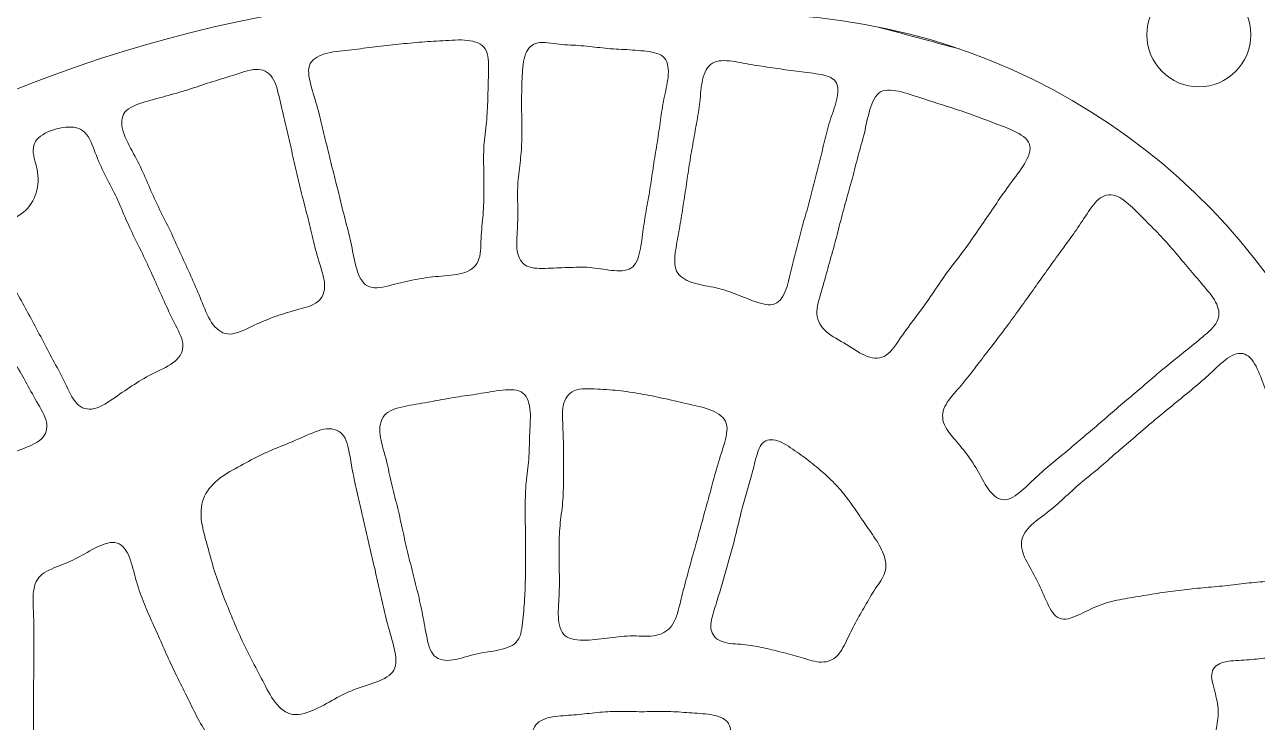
# Model space of a CAD drawing. Header units: inches. Extents: x 36 to 79.2, y 17.3 to 55.9.
# Drawn here: x 53.77 to 64.74, y 25.33 to 31.54 of the extents above; entities that cross this region are included whole.
import ezdxf

# ---------------------------------------------------------------- set-up
doc = ezdxf.new("R2010")
doc.units = ezdxf.units.IN
for name, color, linetype, lineweight in [('01_ORIGINAL_CAD', 7, 'Continuous', 20), ('10_EXTENSION_MASSES', 7, 'Continuous', 15), ('15_NEIGHBOURHOOD_CIRCULATION', 7, 'Continuous', 13)]:
    doc.layers.add(name, color=color, linetype=linetype, lineweight=lineweight)

msp = doc.modelspace()

# ---------------------------------------------------------------- linework, layer by layer
at = {"layer": '01_ORIGINAL_CAD'}
msp.add_lwpolyline([(53.65, 30.945, -0.14301), (60.243, 31.63, -0.286424), (65.36, 28.431), (66.481, 23.89, -0.272091), (64.9, 18.954), (63.661, 17.533)], format="xyb", dxfattribs=at)
msp.add_circle((64.22, 31.448), 0.463, dxfattribs=at)
at = {"layer": '10_EXTENSION_MASSES'}
for points, knots in [([(56.301, 31.173), (56.319, 31.225), (56.372, 31.258), (56.437, 31.278), (56.502, 31.297), (56.579, 31.303), (56.651, 31.311), (56.724, 31.319), (56.791, 31.329), (56.86, 31.338), (56.929, 31.347), (56.998, 31.353), (57.068, 31.36), (57.138, 31.368), (57.207, 31.376), (57.277, 31.381), (57.346, 31.387), (57.415, 31.39), (57.488, 31.395), (57.562, 31.399), (57.639, 31.406), (57.708, 31.398), (57.777, 31.391), (57.837, 31.37), (57.867, 31.322), (57.897, 31.274), (57.897, 31.199), (57.896, 31.125), (57.895, 31.05), (57.892, 30.977), (57.89, 30.905), (57.888, 30.834), (57.886, 30.764), (57.88, 30.695), (57.873, 30.626), (57.863, 30.556), (57.857, 30.486), (57.852, 30.416), (57.852, 30.345), (57.853, 30.274), (57.854, 30.203), (57.855, 30.131), (57.855, 30.061), (57.855, 29.99), (57.853, 29.92), (57.847, 29.85), (57.842, 29.78), (57.833, 29.709), (57.83, 29.636), (57.826, 29.563), (57.828, 29.487), (57.803, 29.433), (57.778, 29.378), (57.727, 29.345), (57.663, 29.327), (57.599, 29.309), (57.522, 29.306), (57.45, 29.299), (57.379, 29.293), (57.311, 29.284), (57.242, 29.27), (57.174, 29.257), (57.104, 29.239), (57.034, 29.222), (56.963, 29.204), (56.891, 29.187), (56.838, 29.205), (56.786, 29.223), (56.752, 29.276), (56.73, 29.34), (56.708, 29.404), (56.696, 29.48), (56.681, 29.551), (56.667, 29.622), (56.65, 29.688), (56.633, 29.755), (56.615, 29.822), (56.598, 29.89), (56.581, 29.957), (56.565, 30.025), (56.548, 30.093), (56.531, 30.161), (56.514, 30.229), (56.497, 30.296), (56.48, 30.364), (56.464, 30.432), (56.447, 30.5), (56.43, 30.567), (56.414, 30.635), (56.399, 30.702), (56.381, 30.77), (56.362, 30.837), (56.341, 30.906), (56.321, 30.977), (56.302, 31.048), (56.284, 31.12), (56.301, 31.173)], [0, 0, 0, 0, 0.03125, 0.03125, 0.03125, 0.0625, 0.0625, 0.0625, 0.09375, 0.09375, 0.09375, 0.125, 0.125, 0.125, 0.15625, 0.15625, 0.15625, 0.1875, 0.1875, 0.1875, 0.21875, 0.21875, 0.21875, 0.25, 0.25, 0.25, 0.28125, 0.28125, 0.28125, 0.3125, 0.3125, 0.3125, 0.34375, 0.34375, 0.34375, 0.375, 0.375, 0.375, 0.40625, 0.40625, 0.40625, 0.4375, 0.4375, 0.4375, 0.46875, 0.46875, 0.46875, 0.5, 0.5, 0.5, 0.53125, 0.53125, 0.53125, 0.5625, 0.5625, 0.5625, 0.59375, 0.59375, 0.59375, 0.625, 0.625, 0.625, 0.65625, 0.65625, 0.65625, 0.6875, 0.6875, 0.6875, 0.71875, 0.71875, 0.71875, 0.75, 0.75, 0.75, 0.78125, 0.78125, 0.78125, 0.8125, 0.8125, 0.8125, 0.84375, 0.84375, 0.84375, 0.875, 0.875, 0.875, 0.90625, 0.90625, 0.90625, 0.9375, 0.9375, 0.9375, 0.96875, 0.96875, 0.96875, 1, 1, 1, 1]), ([(58.238, 29.39), (58.189, 29.414), (58.162, 29.463), (58.152, 29.523), (58.143, 29.584), (58.15, 29.655), (58.153, 29.723), (58.157, 29.791), (58.157, 29.855), (58.156, 29.919), (58.155, 29.984), (58.153, 30.049), (58.157, 30.113), (58.16, 30.178), (58.169, 30.241), (58.177, 30.305), (58.184, 30.369), (58.19, 30.433), (58.192, 30.498), (58.194, 30.562), (58.193, 30.628), (58.192, 30.693), (58.191, 30.758), (58.19, 30.822), (58.191, 30.887), (58.191, 30.951), (58.192, 31.015), (58.196, 31.083), (58.2, 31.151), (58.206, 31.223), (58.226, 31.277), (58.247, 31.33), (58.283, 31.365), (58.336, 31.376), (58.388, 31.386), (58.458, 31.372), (58.525, 31.364), (58.593, 31.357), (58.658, 31.356), (58.722, 31.351), (58.786, 31.346), (58.849, 31.337), (58.912, 31.331), (58.975, 31.324), (59.039, 31.32), (59.104, 31.317), (59.169, 31.313), (59.237, 31.309), (59.302, 31.301), (59.367, 31.293), (59.429, 31.279), (59.463, 31.241), (59.497, 31.202), (59.501, 31.138), (59.494, 31.073), (59.488, 31.008), (59.471, 30.942), (59.458, 30.877), (59.445, 30.813), (59.436, 30.751), (59.427, 30.688), (59.418, 30.626), (59.409, 30.562), (59.399, 30.499), (59.389, 30.436), (59.378, 30.373), (59.368, 30.31), (59.358, 30.246), (59.35, 30.183), (59.34, 30.12), (59.33, 30.057), (59.32, 29.994), (59.308, 29.931), (59.297, 29.869), (59.286, 29.807), (59.277, 29.743), (59.268, 29.679), (59.261, 29.612), (59.249, 29.547), (59.237, 29.482), (59.219, 29.417), (59.18, 29.383), (59.141, 29.349), (59.08, 29.345), (59.016, 29.35), (58.952, 29.355), (58.885, 29.369), (58.819, 29.376), (58.754, 29.382), (58.69, 29.38), (58.625, 29.378), (58.561, 29.376), (58.495, 29.373), (58.426, 29.371), (58.358, 29.368), (58.287, 29.366), (58.238, 29.39)], [0, 0, 0, 0, 0.03125, 0.03125, 0.03125, 0.0625, 0.0625, 0.0625, 0.09375, 0.09375, 0.09375, 0.125, 0.125, 0.125, 0.15625, 0.15625, 0.15625, 0.1875, 0.1875, 0.1875, 0.21875, 0.21875, 0.21875, 0.25, 0.25, 0.25, 0.28125, 0.28125, 0.28125, 0.3125, 0.3125, 0.3125, 0.34375, 0.34375, 0.34375, 0.375, 0.375, 0.375, 0.40625, 0.40625, 0.40625, 0.4375, 0.4375, 0.4375, 0.46875, 0.46875, 0.46875, 0.5, 0.5, 0.5, 0.53125, 0.53125, 0.53125, 0.5625, 0.5625, 0.5625, 0.59375, 0.59375, 0.59375, 0.625, 0.625, 0.625, 0.65625, 0.65625, 0.65625, 0.6875, 0.6875, 0.6875, 0.71875, 0.71875, 0.71875, 0.75, 0.75, 0.75, 0.78125, 0.78125, 0.78125, 0.8125, 0.8125, 0.8125, 0.84375, 0.84375, 0.84375, 0.875, 0.875, 0.875, 0.90625, 0.90625, 0.90625, 0.9375, 0.9375, 0.9375, 0.96875, 0.96875, 0.96875, 1, 1, 1, 1]), ([(59.706, 29.244), (59.646, 29.265), (59.594, 29.297), (59.571, 29.346), (59.547, 29.396), (59.552, 29.463), (59.562, 29.529), (59.571, 29.595), (59.584, 29.659), (59.595, 29.722), (59.607, 29.785), (59.616, 29.847), (59.626, 29.91), (59.636, 29.972), (59.645, 30.035), (59.655, 30.098), (59.664, 30.161), (59.673, 30.224), (59.683, 30.287), (59.693, 30.35), (59.704, 30.413), (59.715, 30.476), (59.726, 30.538), (59.737, 30.601), (59.748, 30.663), (59.759, 30.726), (59.77, 30.787), (59.777, 30.852), (59.784, 30.917), (59.787, 30.985), (59.802, 31.048), (59.816, 31.11), (59.842, 31.168), (59.889, 31.195), (59.935, 31.223), (60.001, 31.221), (60.066, 31.213), (60.132, 31.204), (60.196, 31.19), (60.26, 31.179), (60.323, 31.168), (60.386, 31.16), (60.448, 31.151), (60.51, 31.142), (60.572, 31.131), (60.637, 31.123), (60.701, 31.115), (60.769, 31.109), (60.833, 31.098), (60.897, 31.087), (60.958, 31.071), (60.986, 31.032), (61.014, 30.993), (61.009, 30.93), (60.994, 30.866), (60.979, 30.802), (60.954, 30.738), (60.934, 30.675), (60.914, 30.612), (60.9, 30.551), (60.885, 30.49), (60.87, 30.429), (60.855, 30.367), (60.84, 30.305), (60.824, 30.243), (60.809, 30.182), (60.793, 30.12), (60.778, 30.058), (60.762, 29.996), (60.745, 29.935), (60.727, 29.873), (60.708, 29.812), (60.692, 29.75), (60.675, 29.688), (60.66, 29.626), (60.644, 29.565), (60.628, 29.504), (60.611, 29.444), (60.596, 29.379), (60.581, 29.315), (60.568, 29.247), (60.546, 29.187), (60.524, 29.126), (60.494, 29.073), (60.446, 29.054), (60.398, 29.036), (60.333, 29.052), (60.269, 29.074), (60.205, 29.096), (60.144, 29.124), (60.083, 29.147), (60.022, 29.171), (59.962, 29.188), (59.898, 29.202), (59.834, 29.215), (59.766, 29.224), (59.706, 29.244)], [0, 0, 0, 0, 0.03125, 0.03125, 0.03125, 0.0625, 0.0625, 0.0625, 0.09375, 0.09375, 0.09375, 0.125, 0.125, 0.125, 0.15625, 0.15625, 0.15625, 0.1875, 0.1875, 0.1875, 0.21875, 0.21875, 0.21875, 0.25, 0.25, 0.25, 0.28125, 0.28125, 0.28125, 0.3125, 0.3125, 0.3125, 0.34375, 0.34375, 0.34375, 0.375, 0.375, 0.375, 0.40625, 0.40625, 0.40625, 0.4375, 0.4375, 0.4375, 0.46875, 0.46875, 0.46875, 0.5, 0.5, 0.5, 0.53125, 0.53125, 0.53125, 0.5625, 0.5625, 0.5625, 0.59375, 0.59375, 0.59375, 0.625, 0.625, 0.625, 0.65625, 0.65625, 0.65625, 0.6875, 0.6875, 0.6875, 0.71875, 0.71875, 0.71875, 0.75, 0.75, 0.75, 0.78125, 0.78125, 0.78125, 0.8125, 0.8125, 0.8125, 0.84375, 0.84375, 0.84375, 0.875, 0.875, 0.875, 0.90625, 0.90625, 0.90625, 0.9375, 0.9375, 0.9375, 0.96875, 0.96875, 0.96875, 1, 1, 1, 1]), ([(54.643, 30.587), (54.624, 30.652), (54.624, 30.715), (54.659, 30.759), (54.695, 30.804), (54.765, 30.829), (54.836, 30.851), (54.906, 30.872), (54.976, 30.889), (55.044, 30.908), (55.112, 30.927), (55.178, 30.946), (55.244, 30.967), (55.31, 30.988), (55.376, 31.011), (55.442, 31.032), (55.509, 31.052), (55.576, 31.072), (55.646, 31.095), (55.716, 31.118), (55.788, 31.144), (55.847, 31.14), (55.907, 31.137), (55.952, 31.103), (55.982, 31.048), (56.012, 30.993), (56.027, 30.917), (56.043, 30.846), (56.058, 30.774), (56.075, 30.707), (56.091, 30.641), (56.107, 30.574), (56.123, 30.507), (56.138, 30.44), (56.153, 30.373), (56.167, 30.305), (56.183, 30.238), (56.198, 30.171), (56.215, 30.104), (56.232, 30.037), (56.249, 29.97), (56.266, 29.903), (56.283, 29.836), (56.299, 29.769), (56.315, 29.702), (56.331, 29.636), (56.348, 29.569), (56.364, 29.503), (56.386, 29.433), (56.407, 29.364), (56.433, 29.292), (56.437, 29.228), (56.44, 29.164), (56.421, 29.108), (56.374, 29.072), (56.327, 29.035), (56.252, 29.018), (56.182, 28.999), (56.111, 28.98), (56.045, 28.959), (55.98, 28.935), (55.915, 28.911), (55.852, 28.884), (55.786, 28.853), (55.721, 28.822), (55.654, 28.787), (55.595, 28.785), (55.536, 28.784), (55.485, 28.817), (55.445, 28.869), (55.405, 28.921), (55.376, 28.993), (55.349, 29.06), (55.322, 29.128), (55.296, 29.191), (55.268, 29.254), (55.24, 29.317), (55.21, 29.38), (55.181, 29.443), (55.152, 29.507), (55.124, 29.571), (55.095, 29.634), (55.066, 29.698), (55.035, 29.761), (55.003, 29.823), (54.972, 29.886), (54.941, 29.949), (54.912, 30.012), (54.883, 30.075), (54.858, 30.139), (54.83, 30.202), (54.801, 30.265), (54.771, 30.326), (54.736, 30.39), (54.701, 30.455), (54.663, 30.521), (54.643, 30.587)], [0, 0, 0, 0, 0.03125, 0.03125, 0.03125, 0.0625, 0.0625, 0.0625, 0.09375, 0.09375, 0.09375, 0.125, 0.125, 0.125, 0.15625, 0.15625, 0.15625, 0.1875, 0.1875, 0.1875, 0.21875, 0.21875, 0.21875, 0.25, 0.25, 0.25, 0.28125, 0.28125, 0.28125, 0.3125, 0.3125, 0.3125, 0.34375, 0.34375, 0.34375, 0.375, 0.375, 0.375, 0.40625, 0.40625, 0.40625, 0.4375, 0.4375, 0.4375, 0.46875, 0.46875, 0.46875, 0.5, 0.5, 0.5, 0.53125, 0.53125, 0.53125, 0.5625, 0.5625, 0.5625, 0.59375, 0.59375, 0.59375, 0.625, 0.625, 0.625, 0.65625, 0.65625, 0.65625, 0.6875, 0.6875, 0.6875, 0.71875, 0.71875, 0.71875, 0.75, 0.75, 0.75, 0.78125, 0.78125, 0.78125, 0.8125, 0.8125, 0.8125, 0.84375, 0.84375, 0.84375, 0.875, 0.875, 0.875, 0.90625, 0.90625, 0.90625, 0.9375, 0.9375, 0.9375, 0.96875, 0.96875, 0.96875, 1, 1, 1, 1]), ([(60.904, 28.806), (60.855, 28.849), (60.824, 28.902), (60.82, 28.964), (60.816, 29.026), (60.839, 29.097), (60.86, 29.166), (60.88, 29.235), (60.899, 29.302), (60.917, 29.369), (60.936, 29.436), (60.954, 29.502), (60.973, 29.569), (60.991, 29.636), (61.008, 29.703), (61.025, 29.77), (61.043, 29.837), (61.06, 29.904), (61.079, 29.971), (61.097, 30.038), (61.117, 30.105), (61.135, 30.172), (61.153, 30.239), (61.169, 30.306), (61.187, 30.373), (61.205, 30.439), (61.225, 30.504), (61.242, 30.573), (61.258, 30.642), (61.271, 30.715), (61.292, 30.783), (61.312, 30.85), (61.339, 30.913), (61.387, 30.94), (61.436, 30.966), (61.504, 30.956), (61.573, 30.939), (61.642, 30.922), (61.711, 30.897), (61.779, 30.874), (61.847, 30.852), (61.913, 30.832), (61.979, 30.811), (62.046, 30.79), (62.112, 30.768), (62.177, 30.744), (62.242, 30.721), (62.305, 30.697), (62.371, 30.672), (62.438, 30.648), (62.507, 30.624), (62.571, 30.593), (62.635, 30.563), (62.695, 30.526), (62.712, 30.475), (62.729, 30.425), (62.704, 30.361), (62.668, 30.3), (62.631, 30.239), (62.584, 30.181), (62.541, 30.123), (62.498, 30.065), (62.459, 30.008), (62.42, 29.951), (62.381, 29.894), (62.342, 29.837), (62.303, 29.779), (62.264, 29.722), (62.225, 29.664), (62.185, 29.607), (62.144, 29.551), (62.102, 29.495), (62.06, 29.44), (62.017, 29.384), (61.974, 29.329), (61.934, 29.271), (61.893, 29.214), (61.856, 29.154), (61.817, 29.097), (61.777, 29.04), (61.736, 28.985), (61.694, 28.929), (61.652, 28.874), (61.609, 28.817), (61.568, 28.757), (61.526, 28.696), (61.486, 28.631), (61.436, 28.598), (61.387, 28.565), (61.328, 28.565), (61.268, 28.587), (61.208, 28.609), (61.147, 28.654), (61.083, 28.692), (61.019, 28.731), (60.952, 28.764), (60.904, 28.806)], [0, 0, 0, 0, 0.03125, 0.03125, 0.03125, 0.0625, 0.0625, 0.0625, 0.09375, 0.09375, 0.09375, 0.125, 0.125, 0.125, 0.15625, 0.15625, 0.15625, 0.1875, 0.1875, 0.1875, 0.21875, 0.21875, 0.21875, 0.25, 0.25, 0.25, 0.28125, 0.28125, 0.28125, 0.3125, 0.3125, 0.3125, 0.34375, 0.34375, 0.34375, 0.375, 0.375, 0.375, 0.40625, 0.40625, 0.40625, 0.4375, 0.4375, 0.4375, 0.46875, 0.46875, 0.46875, 0.5, 0.5, 0.5, 0.53125, 0.53125, 0.53125, 0.5625, 0.5625, 0.5625, 0.59375, 0.59375, 0.59375, 0.625, 0.625, 0.625, 0.65625, 0.65625, 0.65625, 0.6875, 0.6875, 0.6875, 0.71875, 0.71875, 0.71875, 0.75, 0.75, 0.75, 0.78125, 0.78125, 0.78125, 0.8125, 0.8125, 0.8125, 0.84375, 0.84375, 0.84375, 0.875, 0.875, 0.875, 0.90625, 0.90625, 0.90625, 0.9375, 0.9375, 0.9375, 0.96875, 0.96875, 0.96875, 1, 1, 1, 1]), ([(53.457, 29.632), (53.458, 29.687), (53.496, 29.726), (53.551, 29.758), (53.606, 29.79), (53.679, 29.814), (53.736, 29.854), (53.793, 29.895), (53.835, 29.953), (53.86, 30.017), (53.885, 30.081), (53.892, 30.151), (53.882, 30.222), (53.871, 30.292), (53.842, 30.363), (53.842, 30.421), (53.843, 30.479), (53.872, 30.524), (53.927, 30.559), (53.982, 30.594), (54.062, 30.619), (54.132, 30.626), (54.201, 30.632), (54.26, 30.62), (54.302, 30.579), (54.344, 30.537), (54.368, 30.466), (54.395, 30.398), (54.421, 30.331), (54.449, 30.266), (54.48, 30.204), (54.511, 30.142), (54.545, 30.082), (54.575, 30.02), (54.605, 29.957), (54.63, 29.893), (54.658, 29.83), (54.685, 29.766), (54.715, 29.704), (54.745, 29.641), (54.776, 29.579), (54.807, 29.517), (54.837, 29.454), (54.867, 29.392), (54.895, 29.329), (54.923, 29.267), (54.951, 29.204), (54.979, 29.142), (55.008, 29.079), (55.036, 29.017), (55.065, 28.953), (55.098, 28.888), (55.131, 28.823), (55.168, 28.756), (55.174, 28.697), (55.18, 28.637), (55.154, 28.585), (55.105, 28.544), (55.057, 28.503), (54.987, 28.473), (54.922, 28.441), (54.858, 28.409), (54.8, 28.375), (54.743, 28.338), (54.686, 28.302), (54.63, 28.263), (54.571, 28.222), (54.511, 28.181), (54.448, 28.137), (54.388, 28.123), (54.328, 28.108), (54.272, 28.124), (54.23, 28.168), (54.188, 28.211), (54.16, 28.283), (54.128, 28.349), (54.097, 28.414), (54.063, 28.474), (54.03, 28.534), (53.997, 28.594), (53.965, 28.655), (53.933, 28.716), (53.901, 28.778), (53.869, 28.84), (53.836, 28.9), (53.803, 28.961), (53.769, 29.021), (53.737, 29.081), (53.704, 29.141), (53.673, 29.202), (53.639, 29.261), (53.605, 29.321), (53.567, 29.38), (53.53, 29.444), (53.493, 29.508), (53.456, 29.577), (53.457, 29.632)], [0, 0, 0, 0, 0.03125, 0.03125, 0.03125, 0.0625, 0.0625, 0.0625, 0.09375, 0.09375, 0.09375, 0.125, 0.125, 0.125, 0.15625, 0.15625, 0.15625, 0.1875, 0.1875, 0.1875, 0.21875, 0.21875, 0.21875, 0.25, 0.25, 0.25, 0.28125, 0.28125, 0.28125, 0.3125, 0.3125, 0.3125, 0.34375, 0.34375, 0.34375, 0.375, 0.375, 0.375, 0.40625, 0.40625, 0.40625, 0.4375, 0.4375, 0.4375, 0.46875, 0.46875, 0.46875, 0.5, 0.5, 0.5, 0.53125, 0.53125, 0.53125, 0.5625, 0.5625, 0.5625, 0.59375, 0.59375, 0.59375, 0.625, 0.625, 0.625, 0.65625, 0.65625, 0.65625, 0.6875, 0.6875, 0.6875, 0.71875, 0.71875, 0.71875, 0.75, 0.75, 0.75, 0.78125, 0.78125, 0.78125, 0.8125, 0.8125, 0.8125, 0.84375, 0.84375, 0.84375, 0.875, 0.875, 0.875, 0.90625, 0.90625, 0.90625, 0.9375, 0.9375, 0.9375, 0.96875, 0.96875, 0.96875, 1, 1, 1, 1]), ([(61.947, 27.999), (61.93, 28.053), (61.94, 28.108), (61.969, 28.16), (61.997, 28.212), (62.045, 28.261), (62.088, 28.31), (62.131, 28.359), (62.169, 28.408), (62.207, 28.457), (62.245, 28.507), (62.283, 28.557), (62.321, 28.607), (62.36, 28.657), (62.399, 28.707), (62.437, 28.757), (62.475, 28.807), (62.513, 28.857), (62.55, 28.908), (62.587, 28.958), (62.624, 29.01), (62.661, 29.061), (62.698, 29.112), (62.734, 29.164), (62.771, 29.215), (62.808, 29.266), (62.845, 29.318), (62.881, 29.369), (62.918, 29.421), (62.955, 29.472), (62.992, 29.523), (63.029, 29.574), (63.066, 29.624), (63.103, 29.675), (63.139, 29.727), (63.174, 29.779), (63.211, 29.835), (63.247, 29.891), (63.284, 29.949), (63.328, 29.985), (63.372, 30.02), (63.424, 30.033), (63.476, 30.017), (63.528, 30), (63.58, 29.956), (63.629, 29.91), (63.677, 29.865), (63.722, 29.818), (63.767, 29.773), (63.812, 29.728), (63.857, 29.684), (63.899, 29.637), (63.942, 29.591), (63.983, 29.543), (64.024, 29.495), (64.064, 29.447), (64.106, 29.4), (64.146, 29.352), (64.186, 29.304), (64.226, 29.256), (64.269, 29.205), (64.311, 29.155), (64.356, 29.103), (64.379, 29.051), (64.403, 28.998), (64.406, 28.944), (64.381, 28.895), (64.356, 28.846), (64.303, 28.801), (64.252, 28.758), (64.201, 28.716), (64.151, 28.675), (64.102, 28.635), (64.053, 28.595), (64.004, 28.557), (63.955, 28.518), (63.907, 28.478), (63.858, 28.438), (63.81, 28.397), (63.762, 28.356), (63.715, 28.315), (63.667, 28.274), (63.619, 28.233), (63.571, 28.193), (63.523, 28.152), (63.475, 28.111), (63.427, 28.07), (63.38, 28.029), (63.332, 27.988), (63.284, 27.947), (63.236, 27.906), (63.188, 27.865), (63.14, 27.824), (63.092, 27.784), (63.044, 27.743), (62.995, 27.704), (62.947, 27.664), (62.898, 27.624), (62.85, 27.585), (62.803, 27.542), (62.756, 27.499), (62.711, 27.453), (62.661, 27.408), (62.611, 27.364), (62.557, 27.322), (62.507, 27.313), (62.457, 27.305), (62.411, 27.329), (62.373, 27.372), (62.334, 27.416), (62.302, 27.478), (62.27, 27.535), (62.238, 27.593), (62.205, 27.646), (62.169, 27.697), (62.132, 27.747), (62.092, 27.796), (62.049, 27.845), (62.007, 27.895), (61.964, 27.946), (61.947, 27.999)], [0, 0, 0, 0, 0.025, 0.025, 0.025, 0.05, 0.05, 0.05, 0.075, 0.075, 0.075, 0.1, 0.1, 0.1, 0.125, 0.125, 0.125, 0.15, 0.15, 0.15, 0.175, 0.175, 0.175, 0.2, 0.2, 0.2, 0.225, 0.225, 0.225, 0.25, 0.25, 0.25, 0.275, 0.275, 0.275, 0.3, 0.3, 0.3, 0.325, 0.325, 0.325, 0.35, 0.35, 0.35, 0.375, 0.375, 0.375, 0.4, 0.4, 0.4, 0.425, 0.425, 0.425, 0.45, 0.45, 0.45, 0.475, 0.475, 0.475, 0.5, 0.5, 0.5, 0.525, 0.525, 0.525, 0.55, 0.55, 0.55, 0.575, 0.575, 0.575, 0.6, 0.6, 0.6, 0.625, 0.625, 0.625, 0.65, 0.65, 0.65, 0.675, 0.675, 0.675, 0.7, 0.7, 0.7, 0.725, 0.725, 0.725, 0.75, 0.75, 0.75, 0.775, 0.775, 0.775, 0.8, 0.8, 0.8, 0.825, 0.825, 0.825, 0.85, 0.85, 0.85, 0.875, 0.875, 0.875, 0.9, 0.9, 0.9, 0.925, 0.925, 0.925, 0.95, 0.95, 0.95, 0.975, 0.975, 0.975, 1, 1, 1, 1]), ([(52.223, 29.446), (52.235, 29.5), (52.279, 29.538), (52.338, 29.561), (52.397, 29.584), (52.471, 29.592), (52.541, 29.603), (52.61, 29.615), (52.675, 29.629), (52.743, 29.646), (52.811, 29.662), (52.881, 29.681), (52.943, 29.677), (53.006, 29.674), (53.06, 29.648), (53.102, 29.603), (53.144, 29.557), (53.174, 29.492), (53.206, 29.43), (53.237, 29.368), (53.271, 29.31), (53.302, 29.251), (53.333, 29.191), (53.361, 29.13), (53.391, 29.07), (53.42, 29.01), (53.452, 28.951), (53.486, 28.892), (53.519, 28.834), (53.554, 28.776), (53.586, 28.717), (53.617, 28.658), (53.646, 28.597), (53.677, 28.538), (53.708, 28.479), (53.742, 28.422), (53.774, 28.364), (53.807, 28.305), (53.838, 28.246), (53.873, 28.185), (53.909, 28.123), (53.948, 28.061), (53.96, 28.003), (53.972, 27.945), (53.957, 27.891), (53.914, 27.851), (53.871, 27.811), (53.8, 27.784), (53.733, 27.759), (53.667, 27.734), (53.604, 27.711), (53.542, 27.688), (53.479, 27.666), (53.416, 27.644), (53.352, 27.625), (53.288, 27.606), (53.223, 27.59), (53.158, 27.577), (53.093, 27.564), (53.028, 27.553), (52.962, 27.546), (52.896, 27.539), (52.828, 27.536), (52.758, 27.531), (52.687, 27.526), (52.614, 27.52), (52.559, 27.539), (52.503, 27.557), (52.466, 27.602), (52.451, 27.661), (52.435, 27.721), (52.442, 27.795), (52.446, 27.866), (52.451, 27.937), (52.453, 28.004), (52.449, 28.071), (52.446, 28.138), (52.437, 28.204), (52.43, 28.27), (52.422, 28.336), (52.416, 28.403), (52.408, 28.469), (52.4, 28.535), (52.39, 28.601), (52.38, 28.667), (52.37, 28.733), (52.359, 28.798), (52.347, 28.864), (52.336, 28.929), (52.324, 28.993), (52.308, 29.058), (52.292, 29.122), (52.272, 29.187), (52.252, 29.254), (52.232, 29.322), (52.211, 29.392), (52.223, 29.446)], [0, 0, 0, 0, 0.03125, 0.03125, 0.03125, 0.0625, 0.0625, 0.0625, 0.09375, 0.09375, 0.09375, 0.125, 0.125, 0.125, 0.15625, 0.15625, 0.15625, 0.1875, 0.1875, 0.1875, 0.21875, 0.21875, 0.21875, 0.25, 0.25, 0.25, 0.28125, 0.28125, 0.28125, 0.3125, 0.3125, 0.3125, 0.34375, 0.34375, 0.34375, 0.375, 0.375, 0.375, 0.40625, 0.40625, 0.40625, 0.4375, 0.4375, 0.4375, 0.46875, 0.46875, 0.46875, 0.5, 0.5, 0.5, 0.53125, 0.53125, 0.53125, 0.5625, 0.5625, 0.5625, 0.59375, 0.59375, 0.59375, 0.625, 0.625, 0.625, 0.65625, 0.65625, 0.65625, 0.6875, 0.6875, 0.6875, 0.71875, 0.71875, 0.71875, 0.75, 0.75, 0.75, 0.78125, 0.78125, 0.78125, 0.8125, 0.8125, 0.8125, 0.84375, 0.84375, 0.84375, 0.875, 0.875, 0.875, 0.90625, 0.90625, 0.90625, 0.9375, 0.9375, 0.9375, 0.96875, 0.96875, 0.96875, 1, 1, 1, 1]), ([(62.641, 26.935), (62.647, 26.992), (62.683, 27.043), (62.731, 27.088), (62.778, 27.133), (62.836, 27.171), (62.888, 27.212), (62.941, 27.253), (62.989, 27.298), (63.037, 27.342), (63.085, 27.387), (63.133, 27.431), (63.183, 27.473), (63.233, 27.515), (63.285, 27.555), (63.335, 27.597), (63.385, 27.638), (63.433, 27.683), (63.482, 27.726), (63.531, 27.769), (63.581, 27.81), (63.631, 27.853), (63.68, 27.895), (63.729, 27.938), (63.779, 27.98), (63.829, 28.022), (63.879, 28.063), (63.929, 28.105), (63.979, 28.146), (64.03, 28.188), (64.08, 28.229), (64.13, 28.27), (64.18, 28.31), (64.229, 28.353), (64.279, 28.395), (64.327, 28.44), (64.378, 28.487), (64.429, 28.534), (64.483, 28.583), (64.535, 28.603), (64.587, 28.623), (64.637, 28.614), (64.676, 28.575), (64.716, 28.536), (64.745, 28.469), (64.771, 28.404), (64.797, 28.339), (64.819, 28.277), (64.84, 28.215), (64.86, 28.153), (64.878, 28.091), (64.894, 28.028), (64.91, 27.966), (64.925, 27.903), (64.94, 27.84), (64.955, 27.777), (64.971, 27.714), (64.988, 27.652), (65.005, 27.589), (65.023, 27.526), (65.041, 27.464), (65.058, 27.401), (65.074, 27.338), (65.089, 27.276), (65.104, 27.213), (65.119, 27.151), (65.136, 27.088), (65.154, 27.025), (65.175, 26.961), (65.19, 26.896), (65.205, 26.83), (65.215, 26.763), (65.195, 26.714), (65.174, 26.664), (65.123, 26.632), (65.062, 26.614), (65.001, 26.596), (64.931, 26.593), (64.864, 26.588), (64.797, 26.583), (64.733, 26.578), (64.669, 26.571), (64.605, 26.564), (64.54, 26.555), (64.476, 26.549), (64.411, 26.542), (64.347, 26.537), (64.282, 26.531), (64.217, 26.525), (64.153, 26.517), (64.089, 26.51), (64.024, 26.503), (63.96, 26.495), (63.896, 26.486), (63.832, 26.476), (63.768, 26.465), (63.704, 26.455), (63.641, 26.444), (63.577, 26.434), (63.514, 26.422), (63.45, 26.409), (63.388, 26.394), (63.326, 26.369), (63.264, 26.345), (63.202, 26.311), (63.143, 26.284), (63.083, 26.258), (63.025, 26.238), (62.98, 26.257), (62.934, 26.275), (62.9, 26.332), (62.871, 26.392), (62.841, 26.453), (62.817, 26.518), (62.787, 26.579), (62.757, 26.64), (62.721, 26.696), (62.69, 26.756), (62.66, 26.815), (62.635, 26.878), (62.641, 26.935)], [0, 0, 0, 0, 0.025, 0.025, 0.025, 0.05, 0.05, 0.05, 0.075, 0.075, 0.075, 0.1, 0.1, 0.1, 0.125, 0.125, 0.125, 0.15, 0.15, 0.15, 0.175, 0.175, 0.175, 0.2, 0.2, 0.2, 0.225, 0.225, 0.225, 0.25, 0.25, 0.25, 0.275, 0.275, 0.275, 0.3, 0.3, 0.3, 0.325, 0.325, 0.325, 0.35, 0.35, 0.35, 0.375, 0.375, 0.375, 0.4, 0.4, 0.4, 0.425, 0.425, 0.425, 0.45, 0.45, 0.45, 0.475, 0.475, 0.475, 0.5, 0.5, 0.5, 0.525, 0.525, 0.525, 0.55, 0.55, 0.55, 0.575, 0.575, 0.575, 0.6, 0.6, 0.6, 0.625, 0.625, 0.625, 0.65, 0.65, 0.65, 0.675, 0.675, 0.675, 0.7, 0.7, 0.7, 0.725, 0.725, 0.725, 0.75, 0.75, 0.75, 0.775, 0.775, 0.775, 0.8, 0.8, 0.8, 0.825, 0.825, 0.825, 0.85, 0.85, 0.85, 0.875, 0.875, 0.875, 0.9, 0.9, 0.9, 0.925, 0.925, 0.925, 0.95, 0.95, 0.95, 0.975, 0.975, 0.975, 1, 1, 1, 1]), ([(56.928, 27.914), (56.925, 27.98), (56.941, 28.04), (56.986, 28.078), (57.03, 28.117), (57.103, 28.133), (57.173, 28.147), (57.244, 28.161), (57.313, 28.171), (57.38, 28.184), (57.448, 28.196), (57.514, 28.209), (57.58, 28.22), (57.647, 28.231), (57.714, 28.24), (57.782, 28.25), (57.85, 28.261), (57.92, 28.273), (57.992, 28.283), (58.064, 28.292), (58.138, 28.298), (58.186, 28.272), (58.234, 28.246), (58.257, 28.188), (58.265, 28.121), (58.273, 28.053), (58.266, 27.977), (58.263, 27.905), (58.259, 27.833), (58.26, 27.764), (58.256, 27.696), (58.251, 27.628), (58.241, 27.561), (58.234, 27.492), (58.227, 27.424), (58.224, 27.355), (58.223, 27.286), (58.222, 27.216), (58.223, 27.147), (58.224, 27.077), (58.224, 27.008), (58.224, 26.938), (58.224, 26.869), (58.224, 26.799), (58.225, 26.729), (58.224, 26.66), (58.224, 26.591), (58.223, 26.523), (58.219, 26.453), (58.215, 26.384), (58.208, 26.313), (58.202, 26.243), (58.195, 26.173), (58.188, 26.104), (58.154, 26.058), (58.12, 26.012), (58.058, 25.99), (57.992, 25.975), (57.926, 25.961), (57.855, 25.955), (57.784, 25.939), (57.714, 25.922), (57.645, 25.896), (57.579, 25.886), (57.514, 25.877), (57.452, 25.884), (57.413, 25.924), (57.373, 25.964), (57.357, 26.035), (57.343, 26.106), (57.329, 26.177), (57.318, 26.246), (57.304, 26.313), (57.291, 26.381), (57.276, 26.446), (57.259, 26.512), (57.243, 26.578), (57.226, 26.644), (57.209, 26.711), (57.193, 26.777), (57.176, 26.843), (57.161, 26.91), (57.145, 26.977), (57.131, 27.043), (57.116, 27.11), (57.102, 27.177), (57.086, 27.243), (57.069, 27.309), (57.053, 27.376), (57.037, 27.442), (57.021, 27.508), (57.006, 27.574), (56.993, 27.64), (56.974, 27.709), (56.955, 27.777), (56.932, 27.848), (56.928, 27.914)], [0, 0, 0, 0, 0.03125, 0.03125, 0.03125, 0.0625, 0.0625, 0.0625, 0.09375, 0.09375, 0.09375, 0.125, 0.125, 0.125, 0.15625, 0.15625, 0.15625, 0.1875, 0.1875, 0.1875, 0.21875, 0.21875, 0.21875, 0.25, 0.25, 0.25, 0.28125, 0.28125, 0.28125, 0.3125, 0.3125, 0.3125, 0.34375, 0.34375, 0.34375, 0.375, 0.375, 0.375, 0.40625, 0.40625, 0.40625, 0.4375, 0.4375, 0.4375, 0.46875, 0.46875, 0.46875, 0.5, 0.5, 0.5, 0.53125, 0.53125, 0.53125, 0.5625, 0.5625, 0.5625, 0.59375, 0.59375, 0.59375, 0.625, 0.625, 0.625, 0.65625, 0.65625, 0.65625, 0.6875, 0.6875, 0.6875, 0.71875, 0.71875, 0.71875, 0.75, 0.75, 0.75, 0.78125, 0.78125, 0.78125, 0.8125, 0.8125, 0.8125, 0.84375, 0.84375, 0.84375, 0.875, 0.875, 0.875, 0.90625, 0.90625, 0.90625, 0.9375, 0.9375, 0.9375, 0.96875, 0.96875, 0.96875, 1, 1, 1, 1]), ([(58.977, 26.083), (58.908, 26.074), (58.836, 26.064), (58.765, 26.062), (58.693, 26.061), (58.622, 26.066), (58.579, 26.101), (58.536, 26.136), (58.522, 26.2), (58.518, 26.269), (58.515, 26.338), (58.522, 26.413), (58.525, 26.484), (58.528, 26.555), (58.527, 26.624), (58.526, 26.693), (58.525, 26.762), (58.524, 26.831), (58.525, 26.9), (58.525, 26.97), (58.528, 27.039), (58.535, 27.107), (58.542, 27.175), (58.553, 27.243), (58.558, 27.312), (58.563, 27.38), (58.563, 27.45), (58.563, 27.519), (58.562, 27.589), (58.562, 27.658), (58.563, 27.727), (58.563, 27.796), (58.563, 27.864), (58.559, 27.937), (58.556, 28.01), (58.548, 28.087), (58.561, 28.149), (58.574, 28.211), (58.606, 28.259), (58.661, 28.282), (58.716, 28.304), (58.792, 28.3), (58.865, 28.296), (58.938, 28.292), (59.008, 28.287), (59.076, 28.28), (59.144, 28.272), (59.21, 28.261), (59.277, 28.249), (59.344, 28.237), (59.411, 28.223), (59.477, 28.208), (59.543, 28.193), (59.608, 28.177), (59.678, 28.162), (59.747, 28.146), (59.82, 28.132), (59.883, 28.106), (59.945, 28.081), (59.996, 28.043), (60.013, 27.99), (60.029, 27.936), (60.012, 27.866), (59.991, 27.797), (59.971, 27.729), (59.948, 27.662), (59.929, 27.596), (59.909, 27.529), (59.892, 27.464), (59.875, 27.398), (59.857, 27.332), (59.838, 27.266), (59.82, 27.2), (59.802, 27.133), (59.784, 27.067), (59.766, 27.001), (59.748, 26.935), (59.729, 26.869), (59.71, 26.803), (59.692, 26.737), (59.674, 26.671), (59.657, 26.605), (59.639, 26.539), (59.621, 26.473), (59.604, 26.403), (59.588, 26.334), (59.572, 26.261), (59.538, 26.207), (59.505, 26.153), (59.454, 26.119), (59.391, 26.106), (59.328, 26.092), (59.254, 26.1), (59.183, 26.1), (59.112, 26.1), (59.046, 26.091), (58.977, 26.083)], [0, 0, 0, 0, 0.03125, 0.03125, 0.03125, 0.0625, 0.0625, 0.0625, 0.09375, 0.09375, 0.09375, 0.125, 0.125, 0.125, 0.15625, 0.15625, 0.15625, 0.1875, 0.1875, 0.1875, 0.21875, 0.21875, 0.21875, 0.25, 0.25, 0.25, 0.28125, 0.28125, 0.28125, 0.3125, 0.3125, 0.3125, 0.34375, 0.34375, 0.34375, 0.375, 0.375, 0.375, 0.40625, 0.40625, 0.40625, 0.4375, 0.4375, 0.4375, 0.46875, 0.46875, 0.46875, 0.5, 0.5, 0.5, 0.53125, 0.53125, 0.53125, 0.5625, 0.5625, 0.5625, 0.59375, 0.59375, 0.59375, 0.625, 0.625, 0.625, 0.65625, 0.65625, 0.65625, 0.6875, 0.6875, 0.6875, 0.71875, 0.71875, 0.71875, 0.75, 0.75, 0.75, 0.78125, 0.78125, 0.78125, 0.8125, 0.8125, 0.8125, 0.84375, 0.84375, 0.84375, 0.875, 0.875, 0.875, 0.90625, 0.90625, 0.90625, 0.9375, 0.9375, 0.9375, 0.96875, 0.96875, 0.96875, 1, 1, 1, 1]), ([(55.342, 27.115), (55.333, 27.185), (55.334, 27.257), (55.358, 27.32), (55.382, 27.384), (55.428, 27.441), (55.483, 27.486), (55.538, 27.532), (55.601, 27.566), (55.664, 27.601), (55.728, 27.636), (55.79, 27.671), (55.854, 27.702), (55.918, 27.734), (55.984, 27.761), (56.049, 27.787), (56.114, 27.814), (56.179, 27.841), (56.248, 27.871), (56.316, 27.901), (56.389, 27.935), (56.453, 27.942), (56.518, 27.948), (56.574, 27.928), (56.608, 27.878), (56.642, 27.829), (56.653, 27.751), (56.666, 27.678), (56.678, 27.604), (56.692, 27.534), (56.706, 27.465), (56.721, 27.396), (56.737, 27.327), (56.754, 27.259), (56.77, 27.19), (56.787, 27.121), (56.802, 27.052), (56.818, 26.983), (56.833, 26.914), (56.849, 26.845), (56.865, 26.776), (56.882, 26.708), (56.897, 26.639), (56.913, 26.57), (56.928, 26.5), (56.943, 26.432), (56.958, 26.363), (56.974, 26.295), (56.992, 26.226), (57.011, 26.157), (57.032, 26.087), (57.05, 26.015), (57.068, 25.944), (57.082, 25.87), (57.062, 25.816), (57.043, 25.762), (56.989, 25.728), (56.925, 25.701), (56.862, 25.674), (56.788, 25.654), (56.719, 25.629), (56.651, 25.604), (56.589, 25.573), (56.525, 25.539), (56.462, 25.504), (56.398, 25.465), (56.33, 25.437), (56.263, 25.409), (56.192, 25.391), (56.131, 25.407), (56.071, 25.424), (56.021, 25.475), (55.98, 25.534), (55.939, 25.593), (55.906, 25.661), (55.873, 25.725), (55.84, 25.79), (55.806, 25.851), (55.774, 25.914), (55.741, 25.977), (55.71, 26.041), (55.681, 26.106), (55.651, 26.171), (55.624, 26.237), (55.597, 26.303), (55.57, 26.369), (55.543, 26.434), (55.518, 26.5), (55.493, 26.566), (55.47, 26.633), (55.449, 26.701), (55.429, 26.769), (55.411, 26.838), (55.392, 26.907), (55.372, 26.976), (55.352, 27.045), (55.342, 27.115)], [0, 0, 0, 0, 0.03125, 0.03125, 0.03125, 0.0625, 0.0625, 0.0625, 0.09375, 0.09375, 0.09375, 0.125, 0.125, 0.125, 0.15625, 0.15625, 0.15625, 0.1875, 0.1875, 0.1875, 0.21875, 0.21875, 0.21875, 0.25, 0.25, 0.25, 0.28125, 0.28125, 0.28125, 0.3125, 0.3125, 0.3125, 0.34375, 0.34375, 0.34375, 0.375, 0.375, 0.375, 0.40625, 0.40625, 0.40625, 0.4375, 0.4375, 0.4375, 0.46875, 0.46875, 0.46875, 0.5, 0.5, 0.5, 0.53125, 0.53125, 0.53125, 0.5625, 0.5625, 0.5625, 0.59375, 0.59375, 0.59375, 0.625, 0.625, 0.625, 0.65625, 0.65625, 0.65625, 0.6875, 0.6875, 0.6875, 0.71875, 0.71875, 0.71875, 0.75, 0.75, 0.75, 0.78125, 0.78125, 0.78125, 0.8125, 0.8125, 0.8125, 0.84375, 0.84375, 0.84375, 0.875, 0.875, 0.875, 0.90625, 0.90625, 0.90625, 0.9375, 0.9375, 0.9375, 0.96875, 0.96875, 0.96875, 1, 1, 1, 1]), ([(59.985, 26.047), (59.933, 26.064), (59.893, 26.097), (59.88, 26.144), (59.867, 26.191), (59.883, 26.252), (59.899, 26.31), (59.916, 26.368), (59.934, 26.425), (59.951, 26.48), (59.968, 26.536), (59.983, 26.592), (59.999, 26.647), (60.015, 26.703), (60.032, 26.759), (60.048, 26.815), (60.064, 26.871), (60.078, 26.927), (60.092, 26.983), (60.106, 27.039), (60.12, 27.095), (60.133, 27.151), (60.147, 27.207), (60.162, 27.264), (60.177, 27.319), (60.193, 27.375), (60.211, 27.429), (60.226, 27.486), (60.242, 27.542), (60.256, 27.599), (60.271, 27.659), (60.287, 27.719), (60.303, 27.781), (60.336, 27.815), (60.369, 27.848), (60.418, 27.852), (60.469, 27.836), (60.52, 27.82), (60.574, 27.783), (60.624, 27.748), (60.674, 27.713), (60.721, 27.68), (60.766, 27.644), (60.811, 27.609), (60.855, 27.571), (60.898, 27.532), (60.94, 27.493), (60.981, 27.453), (61.02, 27.41), (61.058, 27.367), (61.094, 27.321), (61.128, 27.273), (61.162, 27.226), (61.194, 27.176), (61.227, 27.128), (61.26, 27.08), (61.294, 27.033), (61.327, 26.983), (61.361, 26.934), (61.393, 26.881), (61.413, 26.827), (61.433, 26.773), (61.44, 26.718), (61.425, 26.667), (61.409, 26.615), (61.372, 26.567), (61.339, 26.518), (61.306, 26.468), (61.277, 26.417), (61.248, 26.367), (61.219, 26.317), (61.19, 26.267), (61.162, 26.216), (61.135, 26.164), (61.109, 26.112), (61.083, 26.057), (61.056, 26.003), (61.028, 25.946), (60.988, 25.912), (60.948, 25.877), (60.896, 25.864), (60.84, 25.868), (60.785, 25.873), (60.727, 25.894), (60.67, 25.912), (60.613, 25.929), (60.557, 25.943), (60.501, 25.957), (60.446, 25.971), (60.39, 25.985), (60.334, 25.997), (60.278, 26.009), (60.222, 26.019), (60.162, 26.024), (60.102, 26.029), (60.037, 26.03), (59.985, 26.047)], [0, 0, 0, 0, 0.03125, 0.03125, 0.03125, 0.0625, 0.0625, 0.0625, 0.09375, 0.09375, 0.09375, 0.125, 0.125, 0.125, 0.15625, 0.15625, 0.15625, 0.1875, 0.1875, 0.1875, 0.21875, 0.21875, 0.21875, 0.25, 0.25, 0.25, 0.28125, 0.28125, 0.28125, 0.3125, 0.3125, 0.3125, 0.34375, 0.34375, 0.34375, 0.375, 0.375, 0.375, 0.40625, 0.40625, 0.40625, 0.4375, 0.4375, 0.4375, 0.46875, 0.46875, 0.46875, 0.5, 0.5, 0.5, 0.53125, 0.53125, 0.53125, 0.5625, 0.5625, 0.5625, 0.59375, 0.59375, 0.59375, 0.625, 0.625, 0.625, 0.65625, 0.65625, 0.65625, 0.6875, 0.6875, 0.6875, 0.71875, 0.71875, 0.71875, 0.75, 0.75, 0.75, 0.78125, 0.78125, 0.78125, 0.8125, 0.8125, 0.8125, 0.84375, 0.84375, 0.84375, 0.875, 0.875, 0.875, 0.90625, 0.90625, 0.90625, 0.9375, 0.9375, 0.9375, 0.96875, 0.96875, 0.96875, 1, 1, 1, 1]), ([(53.953, 23.807), (53.896, 23.8), (53.847, 23.822), (53.823, 23.87), (53.799, 23.918), (53.8, 23.992), (53.802, 24.062), (53.803, 24.133), (53.805, 24.201), (53.808, 24.267), (53.81, 24.333), (53.812, 24.398), (53.819, 24.463), (53.825, 24.528), (53.835, 24.592), (53.84, 24.658), (53.845, 24.723), (53.846, 24.789), (53.845, 24.856), (53.845, 24.922), (53.845, 24.988), (53.844, 25.054), (53.844, 25.121), (53.845, 25.187), (53.845, 25.253), (53.845, 25.319), (53.846, 25.385), (53.846, 25.451), (53.846, 25.518), (53.846, 25.584), (53.846, 25.65), (53.847, 25.716), (53.847, 25.782), (53.847, 25.849), (53.847, 25.915), (53.848, 25.981), (53.848, 26.047), (53.849, 26.112), (53.85, 26.178), (53.847, 26.246), (53.845, 26.313), (53.84, 26.383), (53.842, 26.449), (53.845, 26.514), (53.856, 26.576), (53.892, 26.619), (53.928, 26.663), (53.988, 26.689), (54.05, 26.714), (54.111, 26.739), (54.174, 26.763), (54.234, 26.794), (54.294, 26.825), (54.353, 26.863), (54.414, 26.892), (54.476, 26.921), (54.54, 26.942), (54.59, 26.926), (54.64, 26.91), (54.675, 26.859), (54.699, 26.798), (54.724, 26.737), (54.739, 26.666), (54.757, 26.6), (54.775, 26.534), (54.797, 26.473), (54.82, 26.412), (54.844, 26.352), (54.87, 26.292), (54.897, 26.233), (54.924, 26.173), (54.952, 26.113), (54.978, 26.054), (55.005, 25.994), (55.03, 25.934), (55.058, 25.874), (55.085, 25.815), (55.114, 25.756), (55.143, 25.697), (55.173, 25.638), (55.202, 25.579), (55.231, 25.52), (55.26, 25.461), (55.289, 25.402), (55.321, 25.344), (55.353, 25.286), (55.388, 25.23), (55.418, 25.17), (55.448, 25.11), (55.472, 25.047), (55.472, 24.985), (55.472, 24.923), (55.449, 24.862), (55.411, 24.809), (55.374, 24.756), (55.321, 24.711), (55.269, 24.669), (55.217, 24.626), (55.165, 24.586), (55.114, 24.546), (55.062, 24.506), (55.012, 24.465), (54.959, 24.426), (54.906, 24.387), (54.852, 24.35), (54.799, 24.312), (54.745, 24.274), (54.692, 24.235), (54.638, 24.197), (54.585, 24.158), (54.531, 24.12), (54.476, 24.085), (54.421, 24.051), (54.364, 24.02), (54.308, 23.988), (54.251, 23.955), (54.195, 23.921), (54.135, 23.886), (54.074, 23.85), (54.009, 23.814), (53.953, 23.807)], [0, 0, 0, 0, 0.025, 0.025, 0.025, 0.05, 0.05, 0.05, 0.075, 0.075, 0.075, 0.1, 0.1, 0.1, 0.125, 0.125, 0.125, 0.15, 0.15, 0.15, 0.175, 0.175, 0.175, 0.2, 0.2, 0.2, 0.225, 0.225, 0.225, 0.25, 0.25, 0.25, 0.275, 0.275, 0.275, 0.3, 0.3, 0.3, 0.325, 0.325, 0.325, 0.35, 0.35, 0.35, 0.375, 0.375, 0.375, 0.4, 0.4, 0.4, 0.425, 0.425, 0.425, 0.45, 0.45, 0.45, 0.475, 0.475, 0.475, 0.5, 0.5, 0.5, 0.525, 0.525, 0.525, 0.55, 0.55, 0.55, 0.575, 0.575, 0.575, 0.6, 0.6, 0.6, 0.625, 0.625, 0.625, 0.65, 0.65, 0.65, 0.675, 0.675, 0.675, 0.7, 0.7, 0.7, 0.725, 0.725, 0.725, 0.75, 0.75, 0.75, 0.775, 0.775, 0.775, 0.8, 0.8, 0.8, 0.825, 0.825, 0.825, 0.85, 0.85, 0.85, 0.875, 0.875, 0.875, 0.9, 0.9, 0.9, 0.925, 0.925, 0.925, 0.95, 0.95, 0.95, 0.975, 0.975, 0.975, 1, 1, 1, 1]), ([(63.968, 24.542), (63.945, 24.589), (63.949, 24.643), (63.979, 24.687), (64.008, 24.731), (64.062, 24.767), (64.111, 24.805), (64.16, 24.843), (64.202, 24.884), (64.238, 24.931), (64.273, 24.979), (64.3, 25.032), (64.321, 25.088), (64.343, 25.143), (64.358, 25.201), (64.371, 25.258), (64.384, 25.316), (64.394, 25.374), (64.392, 25.432), (64.391, 25.49), (64.377, 25.548), (64.361, 25.608), (64.345, 25.669), (64.326, 25.731), (64.337, 25.776), (64.348, 25.822), (64.388, 25.851), (64.441, 25.866), (64.494, 25.881), (64.559, 25.882), (64.621, 25.885), (64.683, 25.889), (64.741, 25.895), (64.799, 25.901), (64.857, 25.908), (64.914, 25.915), (64.972, 25.921), (65.031, 25.928), (65.09, 25.934), (65.15, 25.944), (65.211, 25.954), (65.274, 25.967), (65.327, 25.96), (65.379, 25.953), (65.422, 25.926), (65.449, 25.881), (65.476, 25.835), (65.487, 25.772), (65.499, 25.712), (65.511, 25.652), (65.524, 25.594), (65.538, 25.537), (65.551, 25.48), (65.566, 25.424), (65.58, 25.367), (65.595, 25.311), (65.609, 25.254), (65.624, 25.197), (65.639, 25.14), (65.655, 25.083), (65.67, 25.026), (65.685, 24.969), (65.698, 24.912), (65.713, 24.854), (65.727, 24.797), (65.741, 24.74), (65.756, 24.683), (65.77, 24.626), (65.783, 24.568), (65.798, 24.511), (65.813, 24.454), (65.83, 24.397), (65.845, 24.341), (65.86, 24.284), (65.873, 24.228), (65.887, 24.171), (65.901, 24.114), (65.916, 24.058), (65.932, 23.997), (65.948, 23.937), (65.965, 23.873), (65.961, 23.821), (65.958, 23.768), (65.933, 23.726), (65.889, 23.71), (65.844, 23.695), (65.78, 23.705), (65.719, 23.719), (65.658, 23.732), (65.6, 23.749), (65.542, 23.764), (65.485, 23.779), (65.429, 23.794), (65.373, 23.811), (65.316, 23.828), (65.26, 23.848), (65.204, 23.867), (65.147, 23.887), (65.091, 23.905), (65.035, 23.924), (64.979, 23.943), (64.925, 23.963), (64.87, 23.986), (64.816, 24.008), (64.763, 24.033), (64.709, 24.059), (64.656, 24.085), (64.603, 24.112), (64.55, 24.14), (64.498, 24.168), (64.447, 24.198), (64.396, 24.228), (64.346, 24.258), (64.296, 24.288), (64.246, 24.319), (64.195, 24.349), (64.143, 24.38), (64.092, 24.416), (64.041, 24.453), (63.991, 24.494), (63.968, 24.542)], [0, 0, 0, 0, 0.025, 0.025, 0.025, 0.05, 0.05, 0.05, 0.075, 0.075, 0.075, 0.1, 0.1, 0.1, 0.125, 0.125, 0.125, 0.15, 0.15, 0.15, 0.175, 0.175, 0.175, 0.2, 0.2, 0.2, 0.225, 0.225, 0.225, 0.25, 0.25, 0.25, 0.275, 0.275, 0.275, 0.3, 0.3, 0.3, 0.325, 0.325, 0.325, 0.35, 0.35, 0.35, 0.375, 0.375, 0.375, 0.4, 0.4, 0.4, 0.425, 0.425, 0.425, 0.45, 0.45, 0.45, 0.475, 0.475, 0.475, 0.5, 0.5, 0.5, 0.525, 0.525, 0.525, 0.55, 0.55, 0.55, 0.575, 0.575, 0.575, 0.6, 0.6, 0.6, 0.625, 0.625, 0.625, 0.65, 0.65, 0.65, 0.675, 0.675, 0.675, 0.7, 0.7, 0.7, 0.725, 0.725, 0.725, 0.75, 0.75, 0.75, 0.775, 0.775, 0.775, 0.8, 0.8, 0.8, 0.825, 0.825, 0.825, 0.85, 0.85, 0.85, 0.875, 0.875, 0.875, 0.9, 0.9, 0.9, 0.925, 0.925, 0.925, 0.95, 0.95, 0.95, 0.975, 0.975, 0.975, 1, 1, 1, 1]), ([(58.296, 25.275), (58.318, 25.323), (58.364, 25.354), (58.421, 25.37), (58.478, 25.387), (58.545, 25.389), (58.609, 25.394), (58.673, 25.398), (58.734, 25.405), (58.795, 25.411), (58.856, 25.418), (58.918, 25.425), (58.98, 25.427), (59.042, 25.43), (59.104, 25.428), (59.167, 25.427), (59.23, 25.426), (59.293, 25.426), (59.355, 25.427), (59.418, 25.427), (59.48, 25.428), (59.542, 25.426), (59.604, 25.423), (59.665, 25.418), (59.729, 25.414), (59.793, 25.409), (59.861, 25.406), (59.919, 25.391), (59.976, 25.376), (60.024, 25.349), (60.041, 25.304), (60.059, 25.259), (60.046, 25.195), (60.027, 25.133), (60.008, 25.07), (59.983, 25.01), (59.963, 24.95), (59.943, 24.89), (59.926, 24.831), (59.91, 24.772), (59.893, 24.712), (59.877, 24.653), (59.86, 24.593), (59.842, 24.534), (59.825, 24.474), (59.808, 24.414), (59.791, 24.355), (59.773, 24.295), (59.756, 24.236), (59.739, 24.176), (59.722, 24.116), (59.705, 24.057), (59.688, 23.997), (59.672, 23.937), (59.654, 23.878), (59.636, 23.818), (59.618, 23.759), (59.599, 23.699), (59.58, 23.64), (59.562, 23.581), (59.544, 23.521), (59.527, 23.462), (59.51, 23.403), (59.495, 23.341), (59.48, 23.279), (59.466, 23.215), (59.446, 23.157), (59.425, 23.099), (59.397, 23.048), (59.352, 23.021), (59.306, 22.995), (59.244, 22.992), (59.18, 22.993), (59.116, 22.994), (59.051, 22.997), (58.988, 23.003), (58.926, 23.009), (58.866, 23.017), (58.803, 23.02), (58.74, 23.023), (58.674, 23.022), (58.612, 23.026), (58.549, 23.029), (58.491, 23.037), (58.458, 23.072), (58.425, 23.106), (58.418, 23.168), (58.412, 23.231), (58.407, 23.294), (58.402, 23.359), (58.397, 23.422), (58.392, 23.485), (58.386, 23.546), (58.384, 23.608), (58.382, 23.67), (58.385, 23.733), (58.384, 23.795), (58.383, 23.857), (58.378, 23.919), (58.371, 23.981), (58.365, 24.042), (58.356, 24.103), (58.353, 24.165), (58.35, 24.227), (58.352, 24.29), (58.349, 24.352), (58.347, 24.414), (58.339, 24.475), (58.332, 24.537), (58.326, 24.598), (58.32, 24.66), (58.319, 24.722), (58.317, 24.784), (58.32, 24.846), (58.314, 24.908), (58.309, 24.97), (58.297, 25.033), (58.288, 25.097), (58.279, 25.161), (58.275, 25.227), (58.296, 25.275)], [0, 0, 0, 0, 0.025, 0.025, 0.025, 0.05, 0.05, 0.05, 0.075, 0.075, 0.075, 0.1, 0.1, 0.1, 0.125, 0.125, 0.125, 0.15, 0.15, 0.15, 0.175, 0.175, 0.175, 0.2, 0.2, 0.2, 0.225, 0.225, 0.225, 0.25, 0.25, 0.25, 0.275, 0.275, 0.275, 0.3, 0.3, 0.3, 0.325, 0.325, 0.325, 0.35, 0.35, 0.35, 0.375, 0.375, 0.375, 0.4, 0.4, 0.4, 0.425, 0.425, 0.425, 0.45, 0.45, 0.45, 0.475, 0.475, 0.475, 0.5, 0.5, 0.5, 0.525, 0.525, 0.525, 0.55, 0.55, 0.55, 0.575, 0.575, 0.575, 0.6, 0.6, 0.6, 0.625, 0.625, 0.625, 0.65, 0.65, 0.65, 0.675, 0.675, 0.675, 0.7, 0.7, 0.7, 0.725, 0.725, 0.725, 0.75, 0.75, 0.75, 0.775, 0.775, 0.775, 0.8, 0.8, 0.8, 0.825, 0.825, 0.825, 0.85, 0.85, 0.85, 0.875, 0.875, 0.875, 0.9, 0.9, 0.9, 0.925, 0.925, 0.925, 0.95, 0.95, 0.95, 0.975, 0.975, 0.975, 1, 1, 1, 1])]:
    msp.add_open_spline(points, degree=3, knots=knots, dxfattribs=at)
at = {"layer": '15_NEIGHBOURHOOD_CIRCULATION'}
msp.add_open_spline([(61.353, 31.52), (61.598, 31.454), (61.842, 31.388), (62.087, 31.322)], degree=3, dxfattribs=at)

doc.saveas('drawing.dxf')
